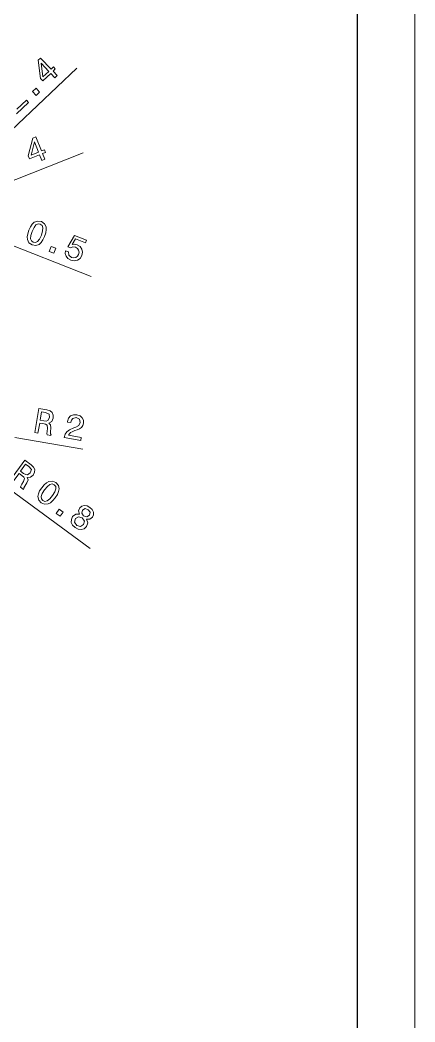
# Model space of a CAD drawing. Extents: x 0 to 420, y 0 to 594.
# Drawn here: x 371.4 to 420, y 398.2 to 521.4 of the extents above; entities that cross this region are included whole.
import ezdxf

# ---------------------------------------------------------------- set-up
doc = ezdxf.new("R2010")
doc.units = 0

msp = doc.modelspace()

# ---------------------------------------------------------------- linework, layer by layer
at = {"lineweight": 13}
msp.add_line((420.04, 0), (420.04, 594), dxfattribs=at)
at = {"color": 3, "lineweight": 30}
msp.add_line((412.97, 7.07), (412.97, 586.93), dxfattribs=at)
at = {"lineweight": 13, "ltscale": 0.424964}
msp.add_line((366.06, 503.82), (378.42, 515.49), dxfattribs=at)
at = {"lineweight": 13, "ltscale": 0.30114}
msp.add_line((368.02, 500.66), (379.21, 505.12), dxfattribs=at)
at = {"lineweight": 13, "ltscale": 0.313847}
msp.add_line((368.52, 494.49), (380.19, 489.88), dxfattribs=at)
at = {"lineweight": 13, "ltscale": 0.212894}
msp.add_line((379.19, 468.67), (370.8, 470.12), dxfattribs=at)
at = {"lineweight": 13, "ltscale": 0.382455}
msp.add_line((367.74, 465.5), (380.08, 456.47), dxfattribs=at)
at = {"lineweight": 13}
for points in [[(375.73, 514.33), (375.22, 514.87), (374.24, 513.94), (373.98, 514.22), (373.69, 516.48), (373.98, 516.75), (375.27, 515.39), (375.55, 515.66), (375.79, 515.41), (375.51, 515.14), (376.01, 514.6)], [(374.27, 514.45), (374.98, 515.12), (374.05, 516.11)], [(373.42, 512.15), (372.97, 512.63), (373.42, 513.05), (373.86, 512.57)], [(374.13, 504.17), (373.85, 504.86), (372.6, 504.36), (372.46, 504.72), (373.03, 506.92), (373.4, 507.06), (374.09, 505.33), (374.45, 505.47), (374.58, 505.15), (374.22, 505), (374.49, 504.32)], [(372.82, 504.82), (373.73, 505.18), (373.22, 506.45)], [(372.53, 495.59), (372.73, 496.01), (372.95, 496.34), (373.2, 496.57), (373.62, 496.72), (374.07, 496.65), (374.45, 496.39), (374.65, 496), (374.67, 495.66), (374.61, 495.27), (374.47, 494.82), (374.27, 494.4), (374.05, 494.08), (373.8, 493.85), (373.39, 493.7), (372.93, 493.78), (372.55, 494.03), (372.36, 494.43), (372.33, 494.76), (372.39, 495.15)], [(372.93, 495.43), (372.77, 494.92), (372.74, 494.54), (372.84, 494.27), (373.06, 494.1), (373.34, 494.06), (373.6, 494.19), (373.83, 494.5), (374.07, 494.99), (374.23, 495.5), (374.27, 495.89), (374.17, 496.16), (373.94, 496.32), (373.66, 496.36), (373.41, 496.23), (373.17, 495.92)], [(377.05, 493.06), (377.41, 492.92), (377.45, 492.51), (377.78, 492.23), (378.05, 492.18), (378.3, 492.23), (378.5, 492.38), (378.65, 492.61), (378.71, 492.89), (378.66, 493.14), (378.51, 493.34), (378.28, 493.49), (377.96, 493.54), (377.65, 493.44), (377.34, 493.56), (378.13, 494.95), (379.62, 494.36), (379.49, 494.04), (378.27, 494.52), (377.86, 493.82), (378.15, 493.86), (378.47, 493.78), (378.83, 493.57), (379.06, 493.26), (379.14, 492.88), (379.06, 492.49), (378.84, 492.12), (378.5, 491.89), (378.11, 491.81), (377.68, 491.9), (377.34, 492.1), (377.11, 492.38), (377.01, 492.71)], [(375.05, 492.99), (375.29, 493.59), (375.86, 493.37), (375.62, 492.76)], [(373.27, 470.71), (373.78, 473.66), (374.75, 473.5), (375.14, 473.37), (375.39, 473.16), (375.52, 472.86), (375.52, 472.49), (375.34, 472.09), (374.99, 471.88), (375.21, 471.68), (375.24, 471.29), (375.19, 470.81), (375.19, 470.57), (375.26, 470.45), (375.25, 470.37), (374.78, 470.45), (374.76, 470.6), (374.77, 470.86), (374.82, 471.24), (374.77, 471.64), (374.6, 471.74), (374.27, 471.81), (373.87, 471.88), (373.65, 470.64)], [(374.58, 473.17), (374.1, 473.26), (373.93, 472.23), (374.38, 472.15), (374.68, 472.13), (374.88, 472.19), (375.09, 472.56), (375.02, 472.98)], [(376.88, 470.09), (376.88, 470.1), (377, 470.5), (377.21, 470.81), (377.55, 471.06), (378.06, 471.28), (378.32, 471.37), (378.68, 471.59), (378.84, 471.94), (378.76, 472.35), (378.37, 472.56), (377.94, 472.45), (377.79, 472.25), (377.7, 471.97), (377.69, 471.93), (377.27, 472), (377.28, 472.07), (377.42, 472.47), (377.67, 472.76), (378.02, 472.91), (378.44, 472.9), (378.83, 472.78), (379.11, 472.54), (379.26, 472.22), (379.27, 471.85), (379.18, 471.57), (379.02, 471.35), (378.78, 471.17), (378.46, 471.03), (378.2, 470.95), (377.87, 470.82), (377.65, 470.7), (377.4, 470.39), (378.97, 470.12), (378.91, 469.74)], [(370.26, 464.9), (372.03, 467.32), (372.83, 466.73), (373.11, 466.45), (373.25, 466.15), (373.23, 465.83), (373.06, 465.49), (372.73, 465.21), (372.32, 465.18), (372.43, 464.91), (372.28, 464.54), (372.02, 464.13), (371.92, 463.92), (371.93, 463.78), (371.88, 463.71), (371.5, 463.99), (371.54, 464.14), (371.67, 464.36), (371.88, 464.69), (372.01, 465.07), (371.91, 465.23), (371.65, 465.44), (371.32, 465.68), (370.57, 464.67)], [(372.53, 466.52), (372.14, 466.81), (371.52, 465.96), (371.89, 465.69), (372.15, 465.54), (372.36, 465.5), (372.71, 465.75), (372.84, 466.15)], [(374.11, 463.93), (374.41, 464.29), (374.7, 464.55), (375, 464.71), (375.44, 464.75), (375.86, 464.57), (376.17, 464.22), (376.26, 463.79), (376.2, 463.46), (376.05, 463.1), (375.79, 462.7), (375.49, 462.34), (375.2, 462.09), (374.9, 461.93), (374.46, 461.89), (374.04, 462.07), (373.74, 462.42), (373.65, 462.85), (373.7, 463.18), (373.86, 463.54)], [(374.46, 463.68), (374.17, 463.22), (374.05, 462.86), (374.07, 462.57), (374.25, 462.35), (374.51, 462.25), (374.79, 462.31), (375.1, 462.55), (375.44, 462.96), (375.73, 463.42), (375.86, 463.78), (375.84, 464.07), (375.66, 464.29), (375.4, 464.39), (375.12, 464.33), (374.81, 464.09)], [(375.89, 460.78), (376.28, 461.3), (376.77, 460.94), (376.38, 460.42)], [(378.77, 460.68), (378.66, 461.07), (378.81, 461.45), (379.05, 461.66), (379.35, 461.75), (379.7, 461.7), (380.04, 461.51), (380.32, 461.24), (380.47, 460.93), (380.48, 460.61), (380.35, 460.32), (380.04, 460.06), (379.63, 460.05), (379.78, 459.6), (379.61, 459.15), (379.33, 458.89), (378.98, 458.78), (378.6, 458.82), (378.22, 459.02), (377.91, 459.33), (377.75, 459.67), (377.76, 460.04), (377.92, 460.39), (378.3, 460.68)], [(379.14, 461.16), (379.04, 460.79), (379.27, 460.46), (379.66, 460.34), (379.98, 460.54), (380.07, 460.91), (379.83, 461.23), (379.45, 461.36)], [(378.28, 460.13), (378.16, 459.69), (378.42, 459.3), (378.88, 459.17), (379.26, 459.42), (379.36, 459.83), (379.09, 460.22), (378.64, 460.36)]]:
    msp.add_lwpolyline(points, close=True, dxfattribs=at)
msp.add_lwpolyline([(371.07, 510.48), (372.24, 511.57), (372.5, 511.29), (371.01, 509.88)], dxfattribs=at)

doc.saveas('drawing.dxf')
